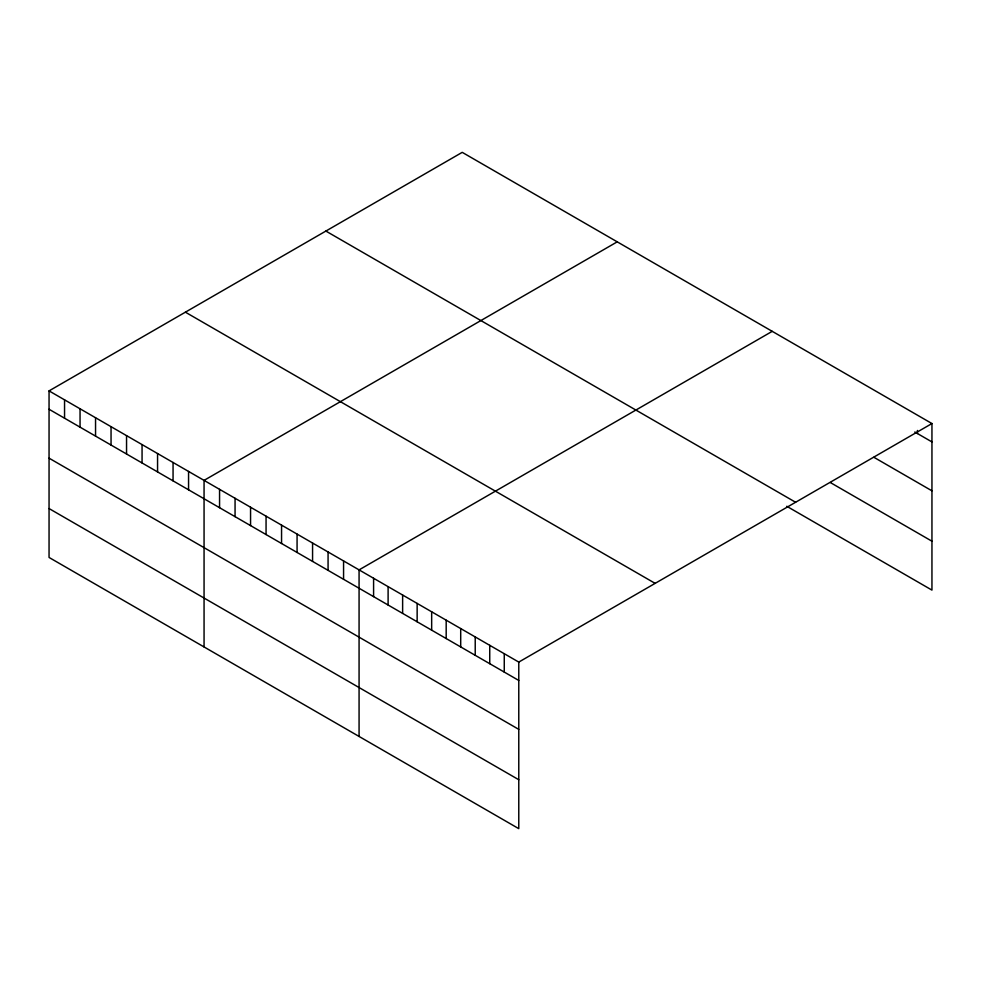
<?xml version="1.0" encoding="UTF-8"?>
<svg xmlns="http://www.w3.org/2000/svg" width="981" height="981" viewBox="0 0 981 981"><rect width="100%" height="100%" fill="white"/><g stroke="black" fill="none" stroke-linecap="round" stroke-linejoin="round"><path stroke-width="1.47" d="M49.05 390.892L518.777 662.089L518.777 828.651L49.05 557.453L49.05 390.892L462.223 152.349L931.95 423.547L931.95 590.108L786.762 506.282M617.233 241.841L204.06 480.383L204.06 646.945M772.243 331.333L359.071 569.887L359.071 736.449M518.777 662.089L931.95 423.547M914.795 432.008L931.95 441.916M873.875 457.281L931.95 490.819M830.318 482.529L931.95 541.205M325.876 231.075L795.603 502.26M185.397 312.179L655.124 583.364M49.05 409.261L518.777 680.458M49.05 458.164L518.777 729.361M49.05 508.55L518.777 779.748M917.431 430.463L917.431 433.528M504.259 653.702L504.259 672.071M489.74 645.326L489.74 663.696M475.221 636.939L475.221 655.308M460.702 628.563L460.702 646.92M446.183 620.176L446.183 638.545M431.665 611.788L431.665 630.158M417.146 603.413L417.146 621.782M402.627 595.026L402.627 613.395M388.108 586.65L388.108 605.019M373.589 578.263L373.589 596.632M343.571 560.936L343.571 579.305M328.071 551.984L328.071 570.353M312.571 543.033L312.571 561.402M297.071 534.081L297.071 552.45M281.559 525.129L281.559 543.499M266.059 516.19L266.059 534.547M250.56 507.238L250.56 525.608M235.06 498.287L235.06 516.656M219.56 489.335L219.56 507.704M188.56 471.444L188.56 489.801M173.061 462.492L173.061 480.862M157.561 453.541L157.561 471.91M142.061 444.589L142.061 462.958M126.549 435.638L126.549 454.007M111.049 426.686L111.049 445.055M95.549 417.747L95.549 436.104M80.05 408.795L80.05 427.164M64.55 399.843L64.55 418.213"/></g></svg>
